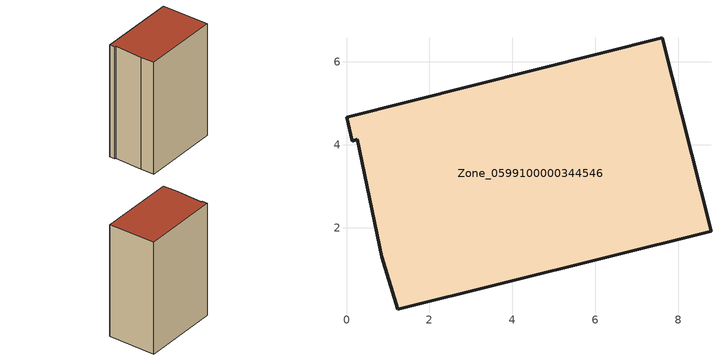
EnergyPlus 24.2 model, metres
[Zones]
Zone_0599100000344546
 floor ground (C_G): 8.79,1.92 1.23,0.04 0.85,1.3 0.27,4.13 0.14,4.09 0,4.66 7.61,6.58 z0
 wall outside (C_F): 0.27,4.13 0.85,1.3 1.23,0.04 8.79,1.92 7.61,6.58 0,4.66 0.14,4.09 0.27,4.13 z0:11.62
 roof outside (C_R): 1.23,0.04 8.79,1.92 7.61,6.58 0,4.66 0.14,4.09 0.27,4.13 0.85,1.3 z11.62
[BUILDING]
Pand.0599100000344546: North Axis=0; Terrain=City; Loads Convergence Tolerance Value=0.04; Temperature Convergence Tolerance Value=0.4; Solar Distribution=FullExterior; Maximum Number of Warmup Days=25; Minimum Number of Warmup Days=1
[Site:Location]
Rotterdam.The.Hague.AP_ZH_NLD Design_Conditions: Latitude=51.96; Longitude=4.45; Time Zone=1; Elevation=-4.5
[SITE:GROUNDTEMPERATURE:BUILDINGSURFACE]
18, 18, 18, 18, 18, 18, 18, 18, 18, 18, 18, 18
[MATERIAL] Thermal Absorptance=0.9; Solar Absorptance=0.7; Visible Absorptance=0.7
Name | Roughness | Thickness | Conductivity | Density | Specific Heat
G.TI.1992-2005 | MediumSmooth | 0.15 | 0.06 | 540 | 1210
F.TI.1992-2005 | Rough | 0.3 | 0.12 | 1920 | 840
R.TI.1992-2005 | MediumRough | 0.2 | 0.08 | 1500 | 1000
[CONSTRUCTION]
C_G: G.TI.1992-2005
C_F: F.TI.1992-2005
C_R: R.TI.1992-2005
[ZONE]
Zone_0599100000344546: Type=1; Multiplier=1; Ceiling Height=Autocalculate; Volume=Autocalculate; Floor Area=autocalculate; Part of Total Floor Area=Yes
[ZONEINFILTRATION:DESIGNFLOWRATE]
Infil_Zone_0599100000344546: Zone or ZoneList or Space or SpaceList=Zone_0599100000344546; Schedule=AlwaysOn; Design Flow Rate Calculation Method=Flow/Area; Flow Rate per Floor Area=0.0015; Constant Term Coefficient=1; Temperature Term Coefficient=0; Velocity Term Coefficient=0; Velocity Squared Term Coefficient=0
[HVACTEMPLATE:ZONE:IDEALLOADSAIRSYSTEM]
Zone_0599100000344546: Maximum Heating Supply Air Temperature=50; Minimum Cooling Supply Air Temperature=13; Maximum Heating Supply Air Humidity Ratio=0.0156; Minimum Cooling Supply Air Humidity Ratio=0.0077; Heating Limit=NoLimit; Cooling Limit=NoLimit; Dehumidification Control Type=ConstantSensibleHeatRatio; Cooling Sensible Heat Ratio=0.7; Dehumidification Setpoint=60; Humidification Control Type=None; Humidification Setpoint=30; Outdoor Air Method=None; Outdoor Air Flow Rate per Person=0.00944; Outdoor Air Flow Rate per Zone Floor Area=0; Outdoor Air Flow Rate per Zone=0; Demand Controlled Ventilation Type=None; Outdoor Air Economizer Type=NoEconomizer; Heat Recovery Type=None; Sensible Heat Recovery Effectiveness=0.7; Latent Heat Recovery Effectiveness=0.65
[ZONECONTROL:THERMOSTAT]
ThermostatControl_Zone_0599100000344546: Zone or ZoneList=Zone_0599100000344546; Control Type Schedule=DualSetpointControlType; Control 1=Thermostat_Zone_0599100000344546; Temperature Difference Between Cutout And Setpoint=0
[THERMOSTATSETPOINT:DUALSETPOINT]
Thermostat_Zone_0599100000344546: Heating Setpoint Temperature Schedule=HeatingSetpoint_Zone_0599100000344546; Cooling Setpoint Temperature Schedule=CoolingSetpoint_Zone_0599100000344546
[SCHEDULE:COMPACT]
HeatingSetpoint_Zone_0599100000344546: Through: 12/31, For: AllDays, Until: 24:00, 21
CoolingSetpoint_Zone_0599100000344546: Through: 12/31, For: AllDays, Until: 24:00, 24
DualSetpointControlType: Through: 12/31, For: AllDays, Until: 24:00, 4
AlwaysOn: Through: 12/31, For: AllDays, Until: 24:00, 1
